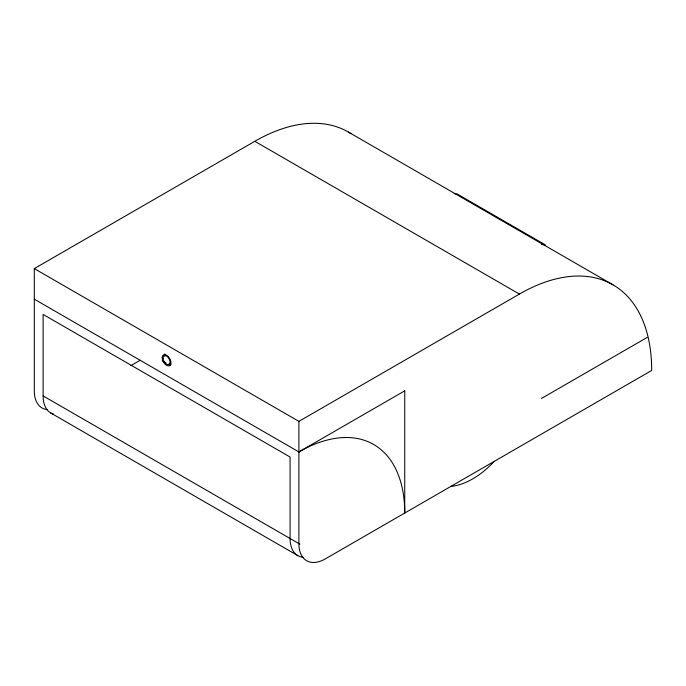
<?xml version="1.0" encoding="UTF-8"?>
<svg xmlns="http://www.w3.org/2000/svg" width="686" height="686" viewBox="0 0 686 686"><rect width="100%" height="100%" fill="white"/><g stroke="black" fill="none" stroke-linecap="round" stroke-linejoin="round"><path stroke-width="1.03" d="M47.531 409.653A37.421 21.6 -60 0 1 34.3 390.831L34.3 268.612L254.798 141.307A187.098 108.019 -60 0 1 351.009 133.667M130.906 365.604L140.141 360.279M298.899 421.375L519.396 294.071A187.098 108.019 -60 0 1 651.7 370.457L325.361 558.867A37.421 21.6 -60 0 1 298.899 543.595L298.899 421.375L34.3 268.612M541.451 398.463L647.19 337.418M454.166 193.649L457.048 193.906L545.25 244.833L541.4 244.49M348.351 132.046L612.95 284.81M254.798 141.307L519.396 294.071M169.159 363.683L170.925 364.703M162.282 360.836L165.935 362.945M168.67 364.523L170.497 365.578M34.3 299.165L299.268 452.151M303.306 557.324A37.421 21.6 -60 0 1 290.084 538.501L290.084 457.022L43.124 314.445L43.124 395.916L299.893 544.17M50.867 413.049L297.827 555.634M164.751 354.01L164.751 356.043M53.474 414.181A37.421 21.6 -60 0 1 43.124 395.916M494.272 461.386A78.581 45.37 -60 0 1 450.873 486.365M404.74 390.823L298.899 451.937A149.677 86.419 -60 0 1 404.74 513.042L404.74 390.823M163.011 358.572A4.991 2.881 60 0 0 168.619 364.6A4.991 2.881 60 0 0 167.907 357.183A4.991 2.881 60 0 0 163.011 358.572M162.188 357.723A6.234 3.602 60 0 0 168.807 365.955A6.234 3.602 60 0 0 168.807 357.14A6.234 3.602 60 0 0 162.188 357.723"/></g></svg>
